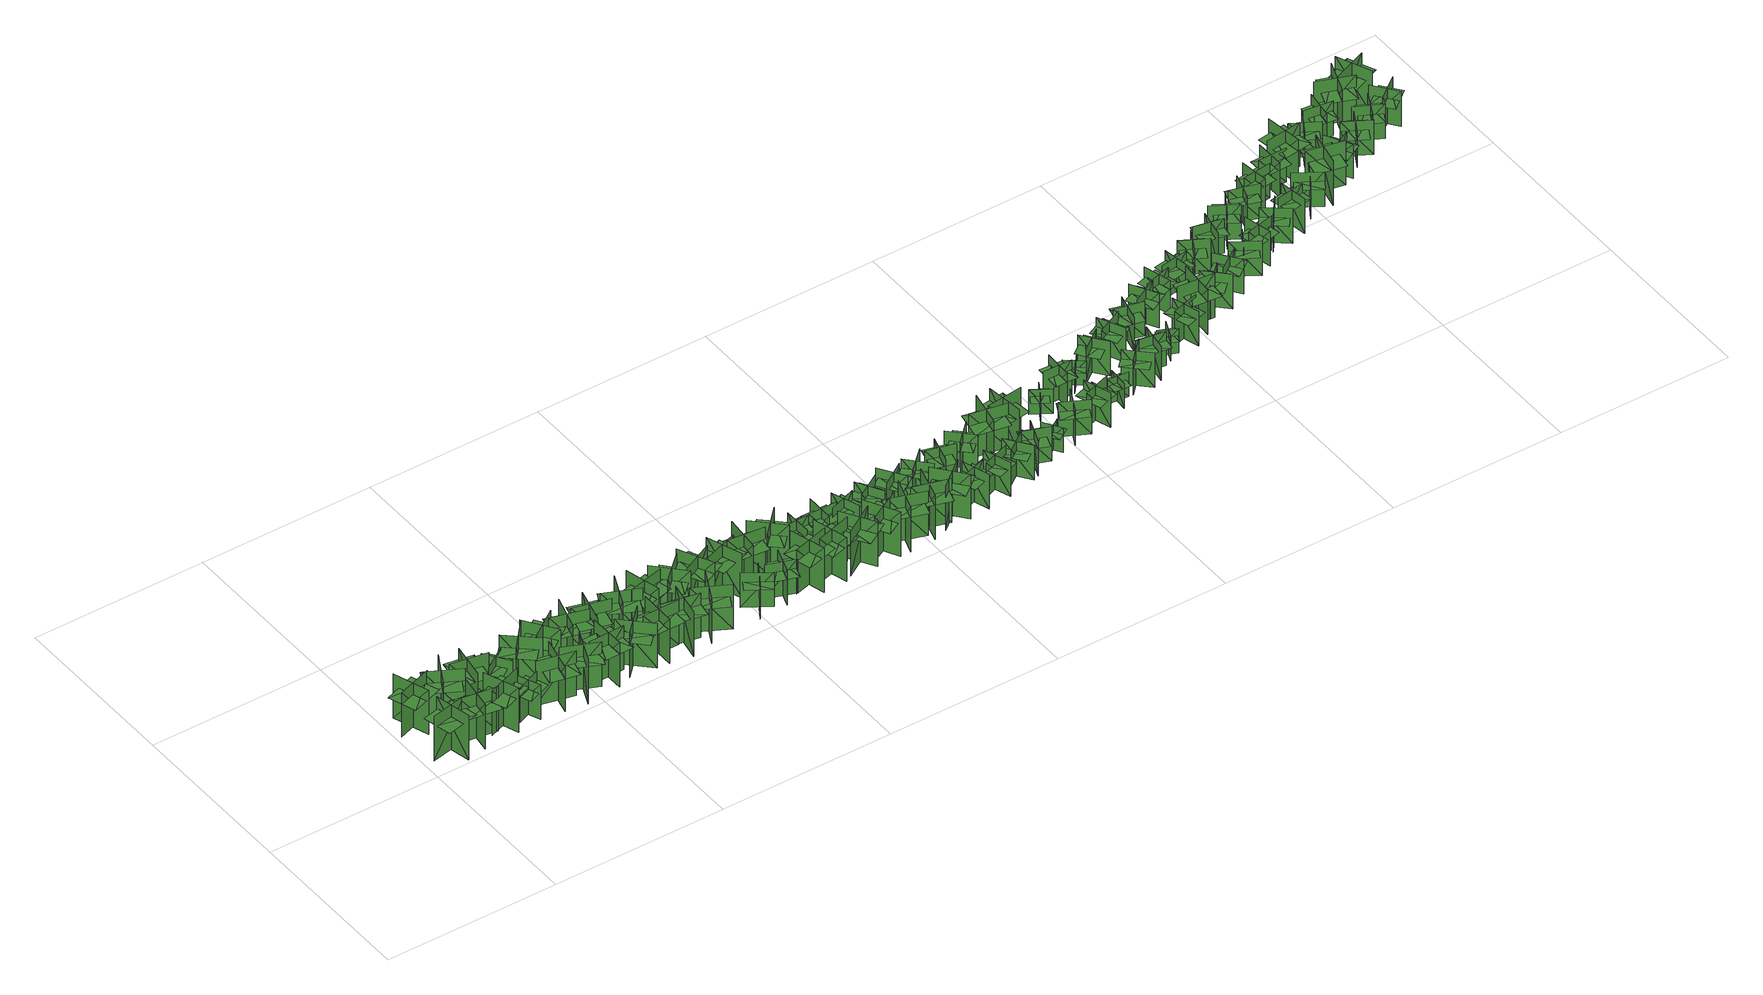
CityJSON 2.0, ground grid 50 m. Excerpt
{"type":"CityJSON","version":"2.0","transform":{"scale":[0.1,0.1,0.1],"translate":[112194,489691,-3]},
"CityObjects":{
"tree1":{"type":"SolitaryVegetationObject","geometry":[{"type":"MultiSurface","lod":"1","boundaries":[[[0,1,2]],[[0,2,3]],[[4,5,6]],[[4,6,7]],[[8,9,10]],[[8,10,11]],[[8,12,13]],[[8,13,9]]]}]},
"tree2":{"type":"SolitaryVegetationObject","geometry":[{"type":"MultiSurface","lod":"1","boundaries":[[[14,15,16]],[[14,16,17]],[[18,19,20]],[[18,20,21]],[[22,23,24]],[[22,24,25]],[[22,26,27]],[[22,27,23]]]}]},
"tree3":{"type":"SolitaryVegetationObject","geometry":[{"type":"MultiSurface","lod":"1","boundaries":[[[28,29,30]],[[28,30,31]],[[32,33,34]],[[32,34,35]],[[36,37,38]],[[36,38,39]],[[36,40,41]],[[36,41,37]]]}]},
"tree4":{"type":"SolitaryVegetationObject","geometry":[{"type":"MultiSurface","lod":"1","boundaries":[[[42,43,44]],[[42,44,45]],[[46,47,48]],[[46,48,49]],[[50,51,52]],[[50,52,53]],[[50,54,55]],[[50,55,51]]]}]},
"tree5":{"type":"SolitaryVegetationObject","geometry":[{"type":"MultiSurface","lod":"1","boundaries":[[[56,57,58]],[[56,58,59]],[[60,61,62]],[[60,62,63]],[[64,65,66]],[[64,66,67]],[[64,68,69]],[[64,69,65]]]}]},
"tree6":{"type":"SolitaryVegetationObject","geometry":[{"type":"MultiSurface","lod":"1","boundaries":[[[70,71,72]],[[70,72,73]],[[74,75,76]],[[74,76,77]],[[78,79,80]],[[78,80,81]],[[78,82,83]],[[78,83,79]]]}]},
"tree7":{"type":"SolitaryVegetationObject","geometry":[{"type":"MultiSurface","lod":"1","boundaries":[[[84,85,86]],[[84,86,87]],[[88,89,90]],[[88,90,91]],[[92,93,94]],[[92,94,95]],[[92,96,97]],[[92,97,93]]]}]},
"tree8":{"type":"SolitaryVegetationObject","geometry":[{"type":"MultiSurface","lod":"1","boundaries":[[[98,99,100]],[[98,100,101]],[[102,103,104]],[[102,104,105]],[[106,107,108]],[[106,108,109]],[[106,110,111]],[[106,111,107]]]}]},
"tree9":{"type":"SolitaryVegetationObject","geometry":[{"type":"MultiSurface","lod":"1","boundaries":[[[112,113,114]],[[112,114,115]],[[116,117,118]],[[116,118,119]],[[120,121,122]],[[120,122,123]],[[120,124,125]],[[120,125,121]]]}]},
"tree10":{"type":"SolitaryVegetationObject","geometry":[{"type":"MultiSurface","lod":"1","boundaries":[[[126,127,128]],[[126,128,129]],[[130,131,132]],[[130,132,133]],[[134,135,136]],[[134,136,137]],[[134,138,139]],[[134,139,135]]]}]},
"tree11":{"type":"SolitaryVegetationObject","geometry":[{"type":"MultiSurface","lod":"1","boundaries":[[[140,141,142]],[[140,142,143]],[[144,145,146]],[[144,146,147]],[[148,149,150]],[[148,150,151]],[[148,152,153]],[[148,153,149]]]}]},
"tree12":{"type":"SolitaryVegetationObject","geometry":[{"type":"MultiSurface","lod":"1","boundaries":[[[154,155,156]],[[154,156,157]],[[158,159,160]],[[158,160,161]],[[162,163,164]],[[162,164,165]],[[162,166,167]],[[162,167,163]]]}]},
"tree13":{"type":"SolitaryVegetationObject","geometry":[{"type":"MultiSurface","lod":"1","boundaries":[[[168,169,170]],[[168,170,171]],[[172,173,174]],[[172,174,175]],[[176,177,178]],[[176,178,179]],[[176,180,181]],[[176,181,177]]]}]},
"tree14":{"type":"SolitaryVegetationObject","geometry":[{"type":"MultiSurface","lod":"1","boundaries":[[[182,183,184]],[[182,184,185]],[[186,187,188]],[[186,188,189]],[[190,191,192]],[[190,192,193]],[[190,194,195]],[[190,195,191]]]}]},
"tree15":{"type":"SolitaryVegetationObject","geometry":[{"type":"MultiSurface","lod":"1","boundaries":[[[196,197,198]],[[196,198,199]],[[200,201,202]],[[200,202,203]],[[204,205,206]],[[204,206,207]],[[204,208,209]],[[204,209,205]]]}]},
"tree16":{"type":"SolitaryVegetationObject","geometry":[{"type":"MultiSurface","lod":"1","boundaries":[[[210,211,212]],[[210,212,213]],[[214,215,216]],[[214,216,217]],[[218,219,220]],[[218,220,221]],[[218,222,223]],[[218,223,219]]]}]},
"tree17":{"type":"SolitaryVegetationObject","geometry":[{"type":"MultiSurface","lod":"1","boundaries":[[[224,225,226]],[[224,226,227]],[[228,229,230]],[[228,230,231]],[[232,233,234]],[[232,234,235]],[[232,236,237]],[[232,237,233]]]}]},
"tree18":{"type":"SolitaryVegetationObject","geometry":[{"type":"MultiSurface","lod":"1","boundaries":[[[238,239,240]],[[238,240,241]],[[242,243,244]],[[242,244,245]],[[246,247,248]],[[246,248,249]],[[246,250,251]],[[246,251,247]]]}]},
"tree19":{"type":"SolitaryVegetationObject","geometry":[{"type":"MultiSurface","lod":"1","boundaries":[[[252,253,254]],[[252,254,255]],[[256,257,258]],[[256,258,259]],[[260,261,262]],[[260,262,263]],[[260,264,265]],[[260,265,261]]]}]},
"tree20":{"type":"SolitaryVegetationObject","geometry":[{"type":"MultiSurface","lod":"1","boundaries":[[[266,267,268]],[[266,268,269]],[[270,271,272]],[[270,272,273]],[[274,275,276]],[[274,276,277]],[[274,278,279]],[[274,279,275]]]}]},
"tree21":{"type":"SolitaryVegetationObject","geometry":[{"type":"MultiSurface","lod":"1","boundaries":[[[280,281,282]],[[280,282,283]],[[284,285,286]],[[284,286,287]],[[288,289,290]],[[288,290,291]],[[288,292,293]],[[288,293,289]]]}]},
"tree22":{"type":"SolitaryVegetationObject","geometry":[{"type":"MultiSurface","lod":"1","boundaries":[[[294,295,296]],[[294,296,297]],[[298,299,300]],[[298,300,301]],[[302,303,304]],[[302,304,305]],[[302,306,307]],[[302,307,303]]]}]},
"tree23":{"type":"SolitaryVegetationObject","geometry":[{"type":"MultiSurface","lod":"1","boundaries":[[[308,309,310]],[[308,310,311]],[[312,313,314]],[[312,314,315]],[[316,317,318]],[[316,318,319]],[[316,320,321]],[[316,321,317]]]}]},
"tree24":{"type":"SolitaryVegetationObject","geometry":[{"type":"MultiSurface","lod":"1","boundaries":[[[322,323,324]],[[322,324,325]],[[326,327,328]],[[326,328,329]],[[330,331,332]],[[330,332,333]],[[330,334,335]],[[330,335,331]]]}]},
"tree25":{"type":"SolitaryVegetationObject","geometry":[{"type":"MultiSurface","lod":"1","boundaries":[[[336,337,338]],[[336,338,339]],[[340,341,342]],[[340,342,343]],[[344,345,346]],[[344,346,347]],[[344,348,349]],[[344,349,345]]]}]},
"tree26":{"type":"SolitaryVegetationObject","geometry":[{"type":"MultiSurface","lod":"1","boundaries":[[[350,351,352]],[[350,352,353]],[[354,355,356]],[[354,356,357]],[[358,359,360]],[[358,360,361]],[[358,362,363]],[[358,363,359]]]}]},
"tree27":{"type":"SolitaryVegetationObject","geometry":[{"type":"MultiSurface","lod":"1","boundaries":[[[364,365,366]],[[364,366,367]],[[368,369,370]],[[368,370,371]],[[372,373,374]],[[372,374,375]],[[372,376,377]],[[372,377,373]]]}]},
"tree28":{"type":"SolitaryVegetationObject","geometry":[{"type":"MultiSurface","lod":"1","boundaries":[[[378,379,380]],[[378,380,381]],[[382,383,384]],[[382,384,385]],[[386,387,388]],[[386,388,389]],[[386,390,391]],[[386,391,387]]]}]},
"tree29":{"type":"SolitaryVegetationObject","geometry":[{"type":"MultiSurface","lod":"1","boundaries":[[[392,393,394]],[[392,394,395]],[[396,397,398]],[[396,398,399]],[[400,401,402]],[[400,402,403]],[[400,404,405]],[[400,405,401]]]}]},
"tree30":{"type":"SolitaryVegetationObject","geometry":[{"type":"MultiSurface","lod":"1","boundaries":[[[406,407,408]],[[406,408,409]],[[410,411,412]],[[410,412,413]],[[414,415,416]],[[414,416,417]],[[414,418,419]],[[414,419,415]]]}]},
"tree31":{"type":"SolitaryVegetationObject","geometry":[{"type":"MultiSurface","lod":"1","boundaries":[[[420,421,422]],[[420,422,423]],[[424,425,426]],[[424,426,427]],[[428,429,430]],[[428,430,431]],[[428,432,433]],[[428,433,429]]]}]},
"tree32":{"type":"SolitaryVegetationObject","geometry":[{"type":"MultiSurface","lod":"1","boundaries":[[[434,435,436]],[[434,436,437]],[[438,439,440]],[[438,440,441]],[[442,443,444]],[[442,444,445]],[[442,446,447]],[[442,447,443]]]}]},
"tree33":{"type":"SolitaryVegetationObject","geometry":[{"type":"MultiSurface","lod":"1","boundaries":[[[448,449,450]],[[448,450,451]],[[452,453,454]],[[452,454,455]],[[456,457,458]],[[456,458,459]],[[456,460,461]],[[456,461,457]]]}]},
"tree34":{"type":"SolitaryVegetationObject","geometry":[{"type":"MultiSurface","lod":"1","boundaries":[[[462,463,464]],[[462,464,465]],[[466,467,468]],[[466,468,469]],[[470,471,472]],[[470,472,473]],[[470,474,475]],[[470,475,471]]]}]},
"tree35":{"type":"SolitaryVegetationObject","geometry":[{"type":"MultiSurface","lod":"1","boundaries":[[[476,477,478]],[[476,478,479]],[[480,481,482]],[[480,482,483]],[[484,485,486]],[[484,486,487]],[[484,488,489]],[[484,489,485]]]}]},
"tree36":{"type":"SolitaryVegetationObject","geometry":[{"type":"MultiSurface","lod":"1","boundaries":[[[490,491,492]],[[490,492,493]],[[494,495,496]],[[494,496,497]],[[498,499,500]],[[498,500,501]],[[498,502,503]],[[498,503,499]]]}]},
"tree37":{"type":"SolitaryVegetationObject","geometry":[{"type":"MultiSurface","lod":"1","boundaries":[[[504,505,506]],[[504,506,507]],[[508,509,510]],[[508,510,511]],[[512,513,514]],[[512,514,515]],[[512,516,517]],[[512,517,513]]]}]},
"tree38":{"type":"SolitaryVegetationObject","geometry":[{"type":"MultiSurface","lod":"1","boundaries":[[[518,519,520]],[[518,520,521]],[[522,523,524]],[[522,524,525]],[[526,527,528]],[[526,528,529]],[[526,530,531]],[[526,531,527]]]}]},
"tree39":{"type":"SolitaryVegetationObject","geometry":[{"type":"MultiSurface","lod":"1","boundaries":[[[532,533,534]],[[532,534,535]],[[536,537,538]],[[536,538,539]],[[540,541,542]],[[540,542,543]],[[540,544,545]],[[540,545,541]]]}]},
"tree40":{"type":"SolitaryVegetationObject","geometry":[{"type":"MultiSurface","lod":"1","boundaries":[[[546,547,548]],[[546,548,549]],[[550,551,552]],[[550,552,553]],[[554,555,556]],[[554,556,557]],[[554,558,559]],[[554,559,555]]]}]},
"tree41":{"type":"SolitaryVegetationObject","geometry":[{"type":"MultiSurface","lod":"1","boundaries":[[[560,561,562]],[[560,562,563]],[[564,565,566]],[[564,566,567]],[[568,569,570]],[[568,570,571]],[[568,572,573]],[[568,573,569]]]}]},
"tree42":{"type":"SolitaryVegetationObject","geometry":[{"type":"MultiSurface","lod":"1","boundaries":[[[574,575,576]],[[574,576,577]],[[578,579,580]],[[578,580,581]],[[582,583,584]],[[582,584,585]],[[582,586,587]],[[582,587,583]]]}]},
"tree43":{"type":"SolitaryVegetationObject","geometry":[{"type":"MultiSurface","lod":"1","boundaries":[[[588,589,590]],[[588,590,591]],[[592,593,594]],[[592,594,595]],[[596,597,598]],[[596,598,599]],[[596,600,601]],[[596,601,597]]]}]},
"tree44":{"type":"SolitaryVegetationObject","geometry":[{"type":"MultiSurface","lod":"1","boundaries":[[[602,603,604]],[[602,604,605]],[[606,607,608]],[[606,608,609]],[[610,611,612]],[[610,612,613]],[[610,614,615]],[[610,615,611]]]}]},
"tree45":{"type":"SolitaryVegetationObject","geometry":[{"type":"MultiSurface","lod":"1","boundaries":[[[616,617,618]],[[616,618,619]],[[620,621,622]],[[620,622,623]],[[624,625,626]],[[624,626,627]],[[624,628,629]],[[624,629,625]]]}]},
"tree46":{"type":"SolitaryVegetationObject","geometry":[{"type":"MultiSurface","lod":"1","boundaries":[[[630,631,632]],[[630,632,633]],[[634,635,636]],[[634,636,637]],[[638,639,640]],[[638,640,641]],[[638,642,643]],[[638,643,639]]]}]},
"tree47":{"type":"SolitaryVegetationObject","geometry":[{"type":"MultiSurface","lod":"1","boundaries":[[[644,645,646]],[[644,646,647]],[[648,649,650]],[[648,650,651]],[[652,653,654]],[[652,654,655]],[[652,656,657]],[[652,657,653]]]}]},
"tree48":{"type":"SolitaryVegetationObject","geometry":[{"type":"MultiSurface","lod":"1","boundaries":[[[658,659,660]],[[658,660,661]],[[662,663,664]],[[662,664,665]],[[666,667,668]],[[666,668,669]],[[666,670,671]],[[666,671,667]]]}]},
"tree49":{"type":"SolitaryVegetationObject","geometry":[{"type":"MultiSurface","lod":"1","boundaries":[[[672,673,674]],[[672,674,675]],[[676,677,678]],[[676,678,679]],[[680,681,682]],[[680,682,683]],[[680,684,685]],[[680,685,681]]]}]},
"tree50":{"type":"SolitaryVegetationObject","geometry":[{"type":"MultiSurface","lod":"1","boundaries":[[[686,687,688]],[[686,688,689]],[[690,691,692]],[[690,692,693]],[[694,695,696]],[[694,696,697]],[[694,698,699]],[[694,699,695]]]}]},
"tree51":{"type":"SolitaryVegetationObject","geometry":[{"type":"MultiSurface","lod":"1","boundaries":[[[700,701,702]],[[700,702,703]],[[704,705,706]],[[704,706,707]],[[708,709,710]],[[708,710,711]],[[708,712,713]],[[708,713,709]]]}]},
"tree52":{"type":"SolitaryVegetationObject","geometry":[{"type":"MultiSurface","lod":"1","boundaries":[[[714,715,716]],[[714,716,717]],[[718,719,720]],[[718,720,721]],[[722,723,724]],[[722,724,725]],[[722,726,727]],[[722,727,723]]]}]},
"tree53":{"type":"SolitaryVegetationObject","geometry":[{"type":"MultiSurface","lod":"1","boundaries":[[[728,729,730]],[[728,730,731]],[[732,733,734]],[[732,734,735]],[[736,737,738]],[[736,738,739]],[[736,740,741]],[[736,741,737]]]}]},
"tree54":{"type":"SolitaryVegetationObject","geometry":[{"type":"MultiSurface","lod":"1","boundaries":[[[742,743,744]],[[742,744,745]],[[746,747,748]],[[746,748,749]],[[750,751,752]],[[750,752,753]],[[750,754,755]],[[750,755,751]]]}]},
"tree55":{"type":"SolitaryVegetationObject","geometry":[{"type":"MultiSurface","lod":"1","boundaries":[[[756,757,758]],[[756,758,759]],[[760,761,762]],[[760,762,763]],[[764,765,766]],[[764,766,767]],[[764,768,769]],[[764,769,765]]]}]},
"tree56":{"type":"SolitaryVegetationObject","geometry":[{"type":"MultiSurface","lod":"1","boundaries":[[[770,771,772]],[[770,772,773]],[[774,775,776]],[[774,776,777]],[[778,779,780]],[[778,780,781]],[[778,782,783]],[[778,783,779]]]}]},
"tree57":{"type":"SolitaryVegetationObject","geometry":[{"type":"MultiSurface","lod":"1","boundaries":[[[784,785,786]],[[784,786,787]],[[788,789,790]],[[788,790,791]],[[792,793,794]],[[792,794,795]],[[792,796,797]],[[792,797,793]]]}]},
"tree58":{"type":"SolitaryVegetationObject","geometry":[{"type":"MultiSurface","lod":"1","boundaries":[[[798,799,800]],[[798,800,801]],[[802,803,804]],[[802,804,805]],[[806,807,808]],[[806,808,809]],[[806,810,811]],[[806,811,807]]]}]},
"tree59":{"type":"SolitaryVegetationObject","geometry":[{"type":"MultiSurface","lod":"1","boundaries":[[[812,813,814]],[[812,814,815]],[[816,817,818]],[[816,818,819]],[[820,821,822]],[[820,822,823]],[[820,824,825]],[[820,825,821]]]}]},
"tree60":{"type":"SolitaryVegetationObject","geometry":[{"type":"MultiSurface","lod":"1","boundaries":[[[826,827,828]],[[826,828,829]],[[830,831,832]],[[830,832,833]],[[834,835,836]],[[834,836,837]],[[834,838,839]],[[834,839,835]]]}]},
"tree61":{"type":"SolitaryVegetationObject","geometry":[{"type":"MultiSurface","lod":"1","boundaries":[[[840,841,842]],[[840,842,843]],[[844,845,846]],[[844,846,847]],[[848,849,850]],[[848,850,851]],[[848,852,853]],[[848,853,849]]]}]},
"tree62":{"type":"SolitaryVegetationObject","geometry":[{"type":"MultiSurface","lod":"1","boundaries":[[[854,855,856]],[[854,856,857]],[[858,859,860]],[[858,860,861]],[[862,863,864]],[[862,864,865]],[[862,866,867]],[[862,867,863]]]}]},
"tree63":{"type":"SolitaryVegetationObject","geometry":[{"type":"MultiSurface","lod":"1","boundaries":[[[868,869,870]],[[868,870,871]],[[872,873,874]],[[872,874,875]],[[876,877,878]],[[876,878,879]],[[876,880,881]],[[876,881,877]]]}]},
"tree64":{"type":"SolitaryVegetationObject","geometry":[{"type":"MultiSurface","lod":"1","boundaries":[[[882,883,884]],[[882,884,885]],[[886,887,888]],[[886,888,889]],[[890,891,892]],[[890,892,893]],[[890,894,895]],[[890,895,891]]]}]},
"tree65":{"type":"SolitaryVegetationObject","geometry":[{"type":"MultiSurface","lod":"1","boundaries":[[[896,897,898]],[[896,898,899]],[[900,901,902]],[[900,902,903]],[[904,905,906]],[[904,906,907]],[[904,908,909]],[[904,909,905]]]}]},
"tree66":{"type":"SolitaryVegetationObject","geometry":[{"type":"MultiSurface","lod":"1","boundaries":[[[910,911,912]],[[910,912,913]],[[914,915,916]],[[914,916,917]],[[918,919,920]],[[918,920,921]],[[918,922,923]],[[918,923,919]]]}]},
"tree67":{"type":"SolitaryVegetationObject","geometry":[{"type":"MultiSurface","lod":"1","boundaries":[[[924,925,926]],[[924,926,927]],[[928,929,930]],[[928,930,931]],[[932,933,934]],[[932,934,935]],[[932,936,937]],[[932,937,933]]]}]},
"tree68":{"type":"SolitaryVegetationObject","geometry":[{"type":"MultiSurface","lod":"1","boundaries":[[[938,939,940]],[[938,940,941]],[[942,943,944]],[[942,944,945]],[[946,947,948]],[[946,948,949]],[[946,950,951]],[[946,951,947]]]}]},
"tree69":{"type":"SolitaryVegetationObject","geometry":[{"type":"MultiSurface","lod":"1","boundaries":[[[952,953,954]],[[952,954,955]],[[956,957,958]],[[956,958,959]],[[960,961,962]],[[960,962,963]],[[960,964,965]],[[960,965,961]]]}]},
"tree70":{"type":"SolitaryVegetationObject","geometry":[{"type":"MultiSurface","lod":"1","boundaries":[[[966,967,968]],[[966,968,969]],[[970,971,972]],[[970,972,973]],[[974,975,976]],[[974,976,977]],[[974,978,979]],[[974,979,975]]]}]},
"tree71":{"type":"SolitaryVegetationObject","geometry":[{"type":"MultiSurface","lod":"1","boundaries":[[[980,981,982]],[[980,982,983]],[[984,985,986]],[[984,986,987]],[[988,989,990]],[[988,990,991]],[[988,992,993]],[[988,993,989]]]}]},
"tree72":{"type":"SolitaryVegetationObject","geometry":[{"type":"MultiSurface","lod":"1","boundaries":[[[994,995,996]],[[994,996,997]],[[998,999,1000]],[[998,1000,1001]],[[1002,1003,1004]],[[1002,1004,1005]],[[1002,1006,1007]],[[1002,1007,1003]]]}]},
"tree73":{"type":"SolitaryVegetationObject","geometry":[{"type":"MultiSurface","lod":"1","boundaries":[[[1008,1009,1010]],[[1008,1010,1011]],[[1012,1013,1014]],[[1012,1014,1015]],[[1016,1017,1018]],[[1016,1018,1019]],[[1016,1020,1021]],[[1016,1021,1017]]]}]},
"tree74":{"type":"SolitaryVegetationObject","geometry":[{"type":"MultiSurface","lod":"1","boundaries":[[[1022,1023,1024]],[[1022,1024,1025]],[[1026,1027,1028]],[[1026,1028,1029]],[[1030,1031,1032]],[[1030,1032,1033]],[[1030,1034,1035]],[[1030,1035,1031]]]}]},
"tree75":{"type":"SolitaryVegetationObject","geometry":[{"type":"MultiSurface","lod":"1","boundaries":[[[1036,1037,1038]],[[1036,1038,1039]],[[1040,1041,1042]],[[1040,1042,1043]],[[1044,1045,1046]],[[1044,1046,1047]],[[1044,1048,1049]],[[1044,1049,1045]]]}]},
"tree76":{"type":"SolitaryVegetationObject","geometry":[{"type":"MultiSurface","lod":"1","boundaries":[[[1050,1051,1052]],[[1050,1052,1053]],[[1054,1055,1056]],[[1054,1056,1057]],[[1058,1059,1060]],[[1058,1060,1061]],[[1058,1062,1063]],[[1058,1063,1059]]]}]},
"tree77":{"type":"SolitaryVegetationObject","geometry":[{"type":"MultiSurface","lod":"1","boundaries":[[[1064,1065,1066]],[[1064,1066,1067]],[[1068,1069,1070]],[[1068,1070,1071]],[[1072,1073,1074]],[[1072,1074,1075]],[[1072,1076,1077]],[[1072,1077,1073]]]}]},
"tree78":{"type":"SolitaryVegetationObject","geometry":[{"type":"MultiSurface","lod":"1","boundaries":[[[1078,1079,1080]],[[1078,1080,1081]],[[1082,1083,1084]],[[1082,1084,1085]],[[1086,1087,1088]],[[1086,1088,1089]],[[1086,1090,1091]],[[1086,1091,1087]]]}]},
"tree79":{"type":"SolitaryVegetationObject","geometry":[{"type":"MultiSurface","lod":"1","boundaries":[[[1092,1093,1094]],[[1092,1094,1095]],[[1096,1097,1098]],[[1096,1098,1099]],[[1100,1101,1102]],[[1100,1102,1103]],[[1100,1104,1105]],[[1100,1105,1101]]]}]},
"tree80":{"type":"SolitaryVegetationObject","geometry":[{"type":"MultiSurface","lod":"1","boundaries":[[[1106,1107,1108]],[[1106,1108,1109]],[[1110,1111,1112]],[[1110,1112,1113]],[[1114,1115,1116]],[[1114,1116,1117]],[[1114,1118,1119]],[[1114,1119,1115]]]}]},
"tree81":{"type":"SolitaryVegetationObject","geometry":[{"type":"MultiSurface","lod":"1","boundaries":[[[1120,1121,1122]],[[1120,1122,1123]],[[1124,1125,1126]],[[1124,1126,1127]],[[1128,1129,1130]],[[1128,1130,1131]],[[1128,1132,1133]],[[1128,1133,1129]]]}]},
"tree82":{"type":"SolitaryVegetationObject","geometry":[{"type":"MultiSurface","lod":"1","boundaries":[[[1134,1135,1136]],[[1134,1136,1137]],[[1138,1139,1140]],[[1138,1140,1141]],[[1142,1143,1144]],[[1142,1144,1145]],[[1142,1146,1147]],[[1142,1147,1143]]]}]},
"tree83":{"type":"SolitaryVegetationObject","geometry":[{"type":"MultiSurface","lod":"1","boundaries":[[[1148,1149,1150]],[[1148,1150,1151]],[[1152,1153,1154]],[[1152,1154,1155]],[[1156,1157,1158]],[[1156,1158,1159]],[[1156,1160,1161]],[[1156,1161,1157]]]}]},
"tree84":{"type":"SolitaryVegetationObject","geometry":[{"type":"MultiSurface","lod":"1","boundaries":[[[1162,1163,1164]],[[1162,1164,1165]],[[1166,1167,1168]],[[1166,1168,1169]],[[1170,1171,1172]],[[1170,1172,1173]],[[1170,1174,1175]],[[1170,1175,1171]]]}]},
"tree85":{"type":"SolitaryVegetationObject","geometry":[{"type":"MultiSurface","lod":"1","boundaries":[[[1176,1177,1178]],[[1176,1178,1179]],[[1180,1181,1182]],[[1180,1182,1183]],[[1184,1185,1186]],[[1184,1186,1187]],[[1184,1188,1189]],[[1184,1189,1185]]]}]},
"tree86":{"type":"SolitaryVegetationObject","geometry":[{"type":"MultiSurface","lod":"1","boundaries":[[[1190,1191,1192]],[[1190,1192,1193]],[[1194,1195,1196]],[[1194,1196,1197]],[[1198,1199,1200]],[[1198,1200,1201]],[[1198,1202,1203]],[[1198,1203,1199]]]}]},
"tree87":{"type":"SolitaryVegetationObject","geometry":[{"type":"MultiSurface","lod":"1","boundaries":[[[1204,1205,1206]],[[1204,1206,1207]],[[1208,1209,1210]],[[1208,1210,1211]],[[1212,1213,1214]],[[1212,1214,1215]],[[1212,1216,1217]],[[1212,1217,1213]]]}]},
"tree88":{"type":"SolitaryVegetationObject","geometry":[{"type":"MultiSurface","lod":"1","boundaries":[[[1218,1219,1220]],[[1218,1220,1221]],[[1222,1223,1224]],[[1222,1224,1225]],[[1226,1227,1228]],[[1226,1228,1229]],[[1226,1230,1231]],[[1226,1231,1227]]]}]},
"tree89":{"type":"SolitaryVegetationObject","geometry":[{"type":"MultiSurface","lod":"1","boundaries":[[[1232,1233,1234]],[[1232,1234,1235]],[[1236,1237,1238]],[[1236,1238,1239]],[[1240,1241,1242]],[[1240,1242,1243]],[[1240,1244,1245]],[[1240,1245,1241]]]}]},
"tree90":{"type":"SolitaryVegetationObject","geometry":[{"type":"MultiSurface","lod":"1","boundaries":[[[1246,1247,1248]],[[1246,1248,1249]],[[1250,1251,1252]],[[1250,1252,1253]],[[1254,1255,1256]],[[1254,1256,1257]],[[1254,1258,1259]],[[1254,1259,1255]]]}]}
},
"vertices":[
[30,56,9],[134,78,9],[134,78,150],[30,56,150],[101,11,9],[78,115,9],[78,115,150],[101,11,150],[39,58,114],[134,78,114],[125,119,114],[30,99,114],[48,17,114],[143,37,114],
[115,207,13],[14,173,13],[14,173,153],[115,207,153],[39,243,13],[74,143,13],[74,143,153],[39,243,153],[106,204,117],[14,173,117],[28,133,117],[120,164,117],[93,244,117],[1,212,117],
[223,60,9],[118,76,9],[118,76,150],[223,60,150],[173,127,9],[157,22,9],[157,22,150],[173,127,150],[214,61,113],[118,76,113],[112,35,113],[208,20,113],[221,103,113],[125,118,113],
[194,159,12],[101,210,12],[101,210,153],[194,159,153],[170,239,12],[119,146,12],[119,146,153],[170,239,153],[186,163,116],[101,210,116],[81,173,116],[166,126,116],[206,200,116],[121,247,116],
[301,91,9],[201,54,9],[201,54,150],[301,91,150],[224,126,9],[261,26,9],[261,26,150],[224,126,150],[292,88,114],[201,54,114],[216,15,114],[307,49,114],[277,127,114],[186,93,114],
[209,128,11],[226,233,11],[226,233,152],[209,128,152],[277,177,11],[172,195,11],[172,195,152],[277,177,152],[210,137,116],[226,233,116],[185,240,116],[169,144,116],[252,130,116],[268,226,116],
[363,87,9],[286,56,9],[286,56,118],[363,87,118],[302,112,9],[333,36,9],[333,36,118],[302,112,118],[356,85,90],[286,56,90],[298,26,90],[368,54,90],[344,115,90],[274,86,90],
[264,158,12],[332,205,12],[332,205,122],[264,158,122],[328,147,12],[281,215,12],[281,215,122],[328,147,122],[269,162,94],[332,205,94],[313,232,94],[251,189,94],[288,135,94],[350,179,94],
[416,146,12],[336,216,12],[336,216,153],[416,146,153],[410,230,12],[340,150,12],[340,150,153],[410,230,153],[409,152,116],[336,216,116],[308,185,116],[381,121,116],[437,184,116],[364,248,116],
[423,129,10],[399,25,10],[399,25,151],[423,129,151],[352,84,10],[456,60,10],[456,60,151],[352,84,151],[421,120,114],[399,25,114],[440,16,114],[462,111,114],[380,129,114],[358,34,114],
[493,221,12],[406,160,12],[406,160,153],[493,221,153],[410,235,12],[471,148,12],[471,148,153],[410,235,153],[486,215,117],[406,160,117],[430,125,117],[510,181,117],[462,250,117],[382,194,117],
[429,95,10],[527,53,10],[527,53,151],[429,95,151],[461,17,10],[503,115,10],[503,115,151],[461,17,151],[437,91,114],[527,53,114],[543,91,114],[454,130,114],[421,53,114],[510,14,114],
[573,170,13],[471,199,13],[471,199,154],[573,170,154],[532,243,13],[503,141,13],[503,141,154],[532,243,154],[564,172,117],[471,199,117],[459,159,117],[553,132,117],[576,212,117],[483,240,117],
[560,132,10],[562,26,10],[562,26,151],[560,132,151],[502,71,10],[608,74,10],[608,74,151],[502,71,151],[560,123,115],[562,26,115],[604,27,115],[602,124,115],[518,122,115],[520,25,115],
[568,128,13],[594,231,13],[594,231,154],[568,128,154],[640,171,13],[537,198,13],[537,198,154],[640,171,154],[570,137,118],[594,231,118],[554,242,118],[529,147,118],[611,126,118],[635,221,118],
[678,32,10],[603,107,10],[603,107,151],[678,32,151],[677,116,10],[602,41,10],[602,41,151],[677,116,151],[671,38,115],[603,107,115],[573,78,115],[642,9,115],[701,68,115],[632,137,115],
[725,160,14],[628,203,14],[628,203,155],[725,160,155],[694,238,14],[651,141,14],[651,141,155],[694,238,155],[717,163,118],[628,203,118],[611,165,118],[700,125,118],[734,202,118],[645,241,118],
[772,74,11],[666,75,11],[666,75,152],[772,74,152],[713,133,11],[712,27,11],[712,27,152],[713,133,152],[763,74,116],[666,75,116],[665,33,116],[762,32,116],[763,116,116],[666,117,116],
[802,196,14],[699,171,14],[699,171,154],[802,196,154],[730,239,14],[756,136,14],[756,136,154],[730,239,154],[794,194,118],[699,171,118],[709,130,118],[804,153,118],[784,235,118],[689,211,118],
[727,86,11],[831,66,11],[831,66,152],[727,86,152],[775,16,11],[795,121,11],[795,121,152],[775,16,152],[736,84,116],[831,66,116],[839,107,116],[744,125,116],[728,43,116],[824,24,116],
[869,221,13],[791,149,13],[791,149,154],[869,221,154],[785,224,13],[858,146,13],[858,146,154],[785,224,154],[863,215,117],[791,149,117],[820,118,117],[891,184,117],[834,246,117],[763,180,117],
[916,48,10],[821,97,10],[821,97,151],[916,48,151],[889,128,10],[841,33,10],[841,33,151],[889,128,151],[908,52,115],[821,97,115],[802,59,115],[889,15,115],[927,90,115],[840,134,115],
[878,236,14],[925,140,14],[925,140,154],[878,236,154],[852,156,14],[947,203,14],[947,203,154],[852,156,154],[882,227,118],[925,140,118],[963,159,118],[920,246,118],[844,209,118],[888,122,118],
[922,163,14],[1022,199,14],[1022,199,155],[922,163,155],[998,128,14],[962,228,14],[962,228,155],[998,128,155],[930,166,118],[1022,199,118],[1008,238,118],[916,206,118],[944,127,118],[1036,159,118],
[974,102,13],[1044,57,13],[1044,57,122],[974,102,122],[989,38,13],[1033,108,13],[1033,108,122],[989,38,122],[980,98,94],[1044,57,94],[1062,85,94],[998,126,94],[963,71,94],[1026,30,94],
[1103,178,14],[997,189,14],[997,189,155],[1103,178,155],[1049,243,14],[1038,137,14],[1038,137,155],[1049,243,155],[1094,178,118],[997,189,118],[993,147,118],[1089,137,118],[1098,220,118],[1001,231,118],
[1100,121,14],[1073,43,14],[1073,43,123],[1100,121,123],[1041,92,14],[1120,65,14],[1120,65,123],[1041,92,123],[1098,114,95],[1073,43,95],[1104,32,95],[1129,104,95],[1067,125,95],[1042,53,95],
[1164,227,14],[1090,152,14],[1090,152,154],[1164,227,154],[1080,226,14],[1156,152,14],[1156,152,154],[1080,226,154],[1158,221,118],[1090,152,118],[1120,122,118],[1188,192,118],[1128,250,118],[1060,181,118],
[1220,93,13],[1117,64,13],[1117,64,154],[1220,93,154],[1146,134,13],[1175,31,13],[1175,31,154],[1146,134,154],[1211,91,118],[1117,64,118],[1129,24,118],[1222,50,118],[1200,131,118],[1106,105,118],
[1154,184,14],[1237,186,14],[1237,186,124],[1154,184,124],[1201,140,14],[1200,222,14],[1200,222,124],[1201,140,124],[1161,185,95],[1237,186,95],[1236,219,95],[1160,217,95],[1162,152,95],[1237,154,95],
[1289,95,13],[1187,66,13],[1187,66,154],[1289,95,154],[1216,135,13],[1244,33,13],[1244,33,154],[1216,135,154],[1280,92,118],[1187,66,118],[1198,25,118],[1292,52,118],[1269,133,118],[1175,106,118],
[1283,127,13],[1339,37,13],[1339,37,154],[1283,127,154],[1264,45,13],[1354,101,13],[1354,101,154],[1264,45,154],[1287,119,117],[1339,37,117],[1374,59,117],[1323,141,117],[1252,97,117],[1303,14,117],
[1322,188,14],[1239,188,14],[1239,188,123],[1322,188,123],[1276,234,14],[1276,152,14],[1276,152,123],[1276,234,123],[1315,188,95],[1239,188,95],[1239,156,95],[1315,156,95],[1315,221,95],[1239,221,95],
[1301,173,14],[1379,201,14],[1379,201,123],[1301,173,123],[1360,146,14],[1332,224,14],[1332,224,123],[1360,146,123],[1308,176,95],[1379,201,95],[1368,232,95],[1297,206,95],[1319,145,95],[1390,170,95],
[1437,106,13],[1344,56,13],[1344,56,154],[1437,106,154],[1357,130,13],[1407,36,13],[1407,36,154],[1357,130,154],[1429,102,117],[1344,56,117],[1364,19,117],[1449,65,117],[1410,139,117],[1324,93,117],
[1443,154,14],[1401,225,14],[1401,225,123],[1443,154,123],[1459,218,14],[1388,175,14],[1388,175,123],[1459,218,123],[1440,160,95],[1401,225,95],[1373,209,95],[1412,144,95],[1468,177,95],[1429,242,95],
[1509,63,13],[1408,96,13],[1408,96,154],[1509,63,154],[1471,137,13],[1437,36,13],[1437,36,154],[1471,137,154],[1500,66,118],[1408,96,118],[1395,56,118],[1487,26,118],[1514,105,118],[1421,136,118],
[1583,69,14],[1481,98,14],[1481,98,154],[1583,69,154],[1542,142,14],[1513,40,14],[1513,40,154],[1542,142,154],[1575,71,118],[1481,98,118],[1470,58,118],[1563,31,118],[1586,112,118],[1493,138,118],
[1475,238,13],[1521,169,13],[1521,169,123],[1475,238,123],[1463,174,13],[1532,220,13],[1532,220,123],[1463,174,123],[1479,232,95],[1521,169,95],[1548,187,95],[1506,250,95],[1452,214,95],[1494,151,95],
[1563,138,12],[1630,55,12],[1630,55,153],[1563,138,153],[1554,54,12],[1637,121,12],[1637,121,153],[1554,54,153],[1568,131,117],[1630,55,117],[1662,82,117],[1601,157,117],[1536,104,117],[1597,29,117],
[1602,171,13],[1546,232,13],[1546,232,123],[1602,171,123],[1604,236,13],[1544,180,13],[1544,180,123],[1604,236,123],[1598,176,95],[1546,232,95],[1522,209,95],[1574,154,95],[1621,198,95],[1570,254,95],
[1627,86,16],[1706,112,16],[1706,112,126],[1627,86,126],[1686,57,16],[1660,135,16],[1660,135,126],[1686,57,126],[1634,88,97],[1706,112,97],[1695,143,97],[1624,119,97],[1644,57,97],[1716,81,97],
[1633,167,14],[1655,247,14],[1655,247,124],[1633,167,124],[1690,200,14],[1610,222,14],[1610,222,124],[1690,200,124],[1635,174,96],[1655,247,96],[1623,256,96],[1604,183,96],[1667,166,96],[1686,239,96],
[1757,66,15],[1729,144,15],[1729,144,124],[1757,66,124],[1784,126,15],[1706,98,15],[1706,98,124],[1784,126,124],[1754,73,96],[1729,144,96],[1698,133,96],[1723,62,96],[1785,84,96],[1760,155,96],
[1757,256,15],[1698,198,15],[1698,198,125],[1757,256,125],[1692,256,15],[1750,197,15],[1750,197,125],[1692,256,125],[1752,251,97],[1698,198,97],[1721,174,97],[1775,227,97],[1729,274,97],[1675,221,97],
[1839,84,17],[1790,151,17],[1790,151,126],[1839,84,126],[1849,149,17],[1782,100,17],[1782,100,126],[1849,149,126],[1835,90,98],[1790,151,98],[1764,132,98],[1809,71,98],[1861,109,98],[1817,170,98],
[1861,226,12],[1757,246,12],[1757,246,153],[1861,226,153],[1814,295,12],[1794,191,12],[1794,191,153],[1814,295,153],[1853,228,117],[1757,246,117],[1749,205,117],[1845,187,117],[1860,269,117],[1765,287,117],
[1856,90,17],[1885,167,17],[1885,167,127],[1856,90,127],[1915,118,17],[1838,146,17],[1838,146,127],[1915,118,127],[1858,97,98],[1885,167,98],[1854,179,98],[1828,108,98],[1889,85,98],[1915,156,98],
[1869,190,13],[1856,296,13],[1856,296,154],[1869,190,154],[1920,257,13],[1814,244,13],[1814,244,154],[1920,257,154],[1868,199,117],[1856,296,117],[1814,290,117],[1826,194,117],[1909,205,117],[1897,301,117],
[1923,176,19],[1955,126,19],[1955,126,97],[1923,176,97],[1913,130,19],[1963,162,19],[1963,162,97],[1913,130,97],[1926,172,77],[1955,126,77],[1974,138,77],[1946,184,77],[1906,159,77],[1935,113,77],
[2055,146,17],[1981,183,17],[1981,183,127],[2055,146,127],[2034,208,17],[1997,134,17],[1997,134,127],[2034,208,127],[2049,149,98],[1981,183,98],[1966,153,98],[2034,120,98],[2063,179,98],[1995,212,98],
[1978,254,16],[2008,305,16],[2008,305,94],[1978,254,94],[2023,266,16],[1972,296,16],[1972,296,94],[2023,266,94],[1980,258,74],[2008,305,74],[1988,317,74],[1960,270,74],[2000,246,74],[2028,293,74],
[2107,140,17],[2081,218,17],[2081,218,127],[2107,140,127],[2136,199,17],[2057,172,17],[2057,172,127],[2136,199,127],[2105,147,98],[2081,218,98],[2050,208,98],[2074,136,98],[2136,157,98],[2112,229,98],
[2068,348,15],[2064,265,15],[2064,265,124],[2068,348,124],[2020,303,15],[2103,300,15],[2103,300,124],[2020,303,124],[2068,341,96],[2064,265,96],[2097,264,96],[2100,339,96],[2035,342,96],[2032,266,96],
[2105,343,16],[2150,306,16],[2150,306,94],[2105,343,94],[2110,297,16],[2147,342,16],[2147,342,94],[2110,297,94],[2109,340,74],[2150,306,74],[2165,324,74],[2123,358,74],[2094,322,74],[2136,288,74],
[2175,180,18],[2179,239,18],[2179,239,96],[2175,180,96],[2210,211,18],[2151,215,18],[2151,215,96],[2210,211,96],[2175,185,76],[2179,239,76],[2156,241,76],[2152,187,76],[2198,183,76],[2202,237,76],
[2154,312,15],[2220,362,15],[2220,362,125],[2154,312,125],[2219,303,15],[2169,369,15],[2169,369,125],[2219,303,125],[2160,316,96],[2220,362,96],[2201,388,96],[2140,342,96],[2180,290,96],[2240,335,96],
[2282,203,17],[2223,261,17],[2223,261,126],[2282,203,126],[2281,269,17],[2223,210,17],[2223,210,126],[2281,269,126],[2277,208,98],[2223,261,98],[2200,238,98],[2254,185,98],[2300,232,98],[2246,285,98],
[2281,324,15],[2245,399,15],[2245,399,124],[2281,324,124],[2302,386,15],[2228,350,15],[2228,350,124],[2302,386,124],[2278,331,96],[2245,399,96],[2216,385,96],[2249,316,96],[2308,345,96],[2275,413,96],
[2271,268,17],[2353,255,17],[2353,255,126],[2271,268,126],[2310,215,17],[2323,297,17],[2323,297,126],[2310,215,126],[2278,266,98],[2353,255,98],[2358,287,98],[2283,299,98],[2273,234,98],[2348,222,98],
[2321,346,15],[2341,426,15],[2341,426,124],[2321,346,124],[2377,380,15],[2297,400,15],[2297,400,124],[2377,380,124],[2323,353,96],[2341,426,96],[2309,434,96],[2291,361,96],[2355,345,96],[2373,418,96],
[2394,316,18],[2371,262,18],[2371,262,96],[2394,316,96],[2351,298,18],[2405,275,18],[2405,275,96],[2351,298,96],[2392,311,76],[2371,262,76],[2392,252,76],[2413,302,76],[2371,320,76],[2349,271,76],
[2384,458,14],[2423,385,14],[2423,385,124],[2384,458,124],[2366,396,14],[2439,435,14],[2439,435,124],[2366,396,124],[2388,452,96],[2423,385,96],[2452,401,96],[2416,467,96],[2359,437,96],[2395,370,96],
[2461,270,18],[2437,349,18],[2437,349,127],[2461,270,127],[2492,328,18],[2413,304,18],[2413,304,127],[2492,328,127],[2459,277,99],[2437,349,99],[2406,340,99],[2428,267,99],[2491,286,99],[2469,359,99],
[2452,490,14],[2475,411,14],[2475,411,123],[2452,490,123],[2421,433,14],[2500,455,14],[2500,455,123],[2421,433,123],[2454,484,95],[2475,411,95],[2506,420,95],[2486,492,95],[2423,475,95],[2443,402,95],
[2515,402,15],[2506,296,15],[2506,296,156],[2515,402,156],[2451,348,15],[2557,339,15],[2557,339,156],[2451,348,156],[2514,393,119],[2506,296,119],[2548,293,119],[2556,390,119],[2472,397,119],[2464,300,119],
[2490,467,14],[2571,480,14],[2571,480,123],[2490,467,123],[2543,429,14],[2530,511,14],[2530,511,123],[2543,429,123],[2497,469,95],[2571,480,95],[2567,512,95],[2492,501,95],[2502,436,95],[2576,448,95],
[2544,340,16],[2605,397,16],[2605,397,126],[2544,340,126],[2610,339,16],[2553,399,16],[2553,399,126],[2610,339,126],[2550,345,97],[2605,397,97],[2582,421,97],[2527,369,97],[2572,321,97],[2627,373,97],
[2585,465,15],[2624,537,15],[2624,537,124],[2585,465,124],[2647,484,15],[2574,523,15],[2574,523,124],[2647,484,124],[2588,471,96],[2624,537,96],[2595,553,96],[2559,486,96],[2617,455,96],[2652,522,96],
[2617,438,15],[2666,372,15],[2666,372,124],[2617,438,124],[2607,374,15],[2674,422,15],[2674,422,124],[2607,374,124],[2621,433,96],[2666,372,96],[2692,391,96],[2648,452,96],[2595,413,96],[2639,352,96],
[2744,404,15],[2674,448,15],[2674,448,125],[2744,404,125],[2729,468,15],[2685,398,15],[2685,398,125],[2729,468,125],[2738,408,97],[2674,448,97],[2657,420,97],[2721,380,97],[2755,436,97],[2691,476,97],
[2636,545,15],[2717,528,15],[2717,528,124],[2636,545,124],[2673,490,15],[2689,571,15],[2689,571,124],[2673,490,124],[2643,543,96],[2717,528,96],[2724,560,96],[2650,575,96],[2637,511,96],[2711,496,96],
[2817,469,15],[2736,450,15],[2736,450,125],[2817,469,125],[2761,503,15],[2780,422,15],[2780,422,125],[2761,503,125],[2810,467,96],[2736,450,96],[2744,418,96],[2817,435,96],[2802,499,96],[2729,481,96],
[2775,606,15],[2732,535,15],[2732,535,125],[2775,606,125],[2711,589,15],[2782,547,15],[2782,547,125],[2711,589,125],[2771,599,96],[2732,535,96],[2760,518,96],[2799,583,96],[2743,616,96],[2704,552,96],
[2875,460,16],[2810,511,16],[2810,511,126],[2875,460,126],[2867,525,16],[2816,460,16],[2816,460,126],[2867,525,126],[2870,465,97],[2810,511,97],[2790,486,97],[2849,439,97],[2890,490,97],[2830,537,97],
[2866,585,15],[2787,609,15],[2787,609,125],[2866,585,125],[2835,642,15],[2811,563,15],[2811,563,125],[2835,642,125],[2859,587,96],[2787,609,96],[2778,577,96],[2850,555,96],[2869,618,96],[2797,640,96],
[2869,514,14],[2950,527,14],[2950,527,124],[2869,514,124],[2922,476,14],[2909,558,14],[2909,558,124],[2922,476,124],[2876,515,96],[2950,527,96],[2945,559,96],[2870,547,96],[2881,483,96],[2956,495,96],
[2928,635,16],[2846,625,16],[2846,625,125],[2928,635,125],[2876,675,16],[2886,593,16],[2886,593,125],[2876,675,125],[2921,634,97],[2846,625,97],[2850,593,97],[2925,602,97],[2917,667,97],[2842,658,97],
[2949,575,16],[3019,531,16],[3019,531,125],[2949,575,125],[2964,512,16],[3008,582,16],[3008,582,125],[2964,512,125],[2955,571,97],[3019,531,97],[3036,559,97],[2972,599,97],[2937,544,97],[3001,503,97],
[2996,660,16],[2913,660,16],[2913,660,125],[2996,660,125],[2949,706,16],[2950,623,16],[2950,623,125],[2949,706,125],[2989,660,97],[2913,660,97],[2913,627,97],[2989,628,97],[2989,693,97],[2913,693,97],
[3003,745,14],[3017,640,14],[3017,640,155],[3003,745,155],[2952,678,14],[3058,692,14],[3058,692,155],[2952,678,155],[3004,736,119],[3017,640,119],[3059,645,119],[3045,742,119],[2962,730,119],[2975,634,119],
[3040,523,15],[3061,628,15],[3061,628,156],[3040,523,156],[3109,570,15],[3005,592,15],[3005,592,156],[3109,570,156],[3041,532,119],[3061,628,119],[3020,636,119],[3000,541,119],[3083,524,119],[3102,619,119],
[3125,692,15],[3053,733,15],[3053,733,125],[3125,692,125],[3108,755,15],[3067,683,15],[3067,683,125],[3108,755,125],[3119,695,96],[3053,733,96],[3037,705,96],[3103,667,96],[3135,724,96],[3070,761,96],
[3098,651,15],[3138,578,15],[3138,578,124],[3098,651,124],[3080,588,15],[3153,628,15],[3153,628,124],[3080,588,124],[3102,645,96],[3138,578,96],[3167,594,96],[3130,661,96],[3073,629,96],[3109,563,96],
[3163,792,15],[3152,710,15],[3152,710,124],[3163,792,124],[3111,752,15],[3193,741,15],[3193,741,124],[3111,752,124],[3162,785,96],[3152,710,96],[3184,705,96],[3195,780,96],[3130,789,96],[3119,714,96],
[3169,605,17],[3209,677,17],[3209,677,127],[3169,605,127],[3231,623,17],[3159,663,17],[3159,663,127],[3231,623,127],[3172,611,98],[3209,677,98],[3180,693,98],[3143,627,98],[3200,595,98],[3237,661,98],
[3278,716,15],[3241,643,15],[3241,643,125],[3278,716,125],[3216,696,15],[3290,658,15],[3290,658,125],[3216,696,125],[3275,710,96],[3241,643,96],[3270,628,96],[3304,695,96],[3246,725,96],[3212,657,96],
[3250,832,14],[3214,733,14],[3214,733,155],[3250,832,155],[3174,797,14],[3274,760,14],[3274,760,155],[3174,797,155],[3247,824,118],[3214,733,118],[3253,718,118],[3287,809,118],[3208,838,118],[3174,747,118],
[3236,781,14],[3334,822,14],[3334,822,155],[3236,781,155],[3315,750,14],[3273,848,14],[3273,848,155],[3315,750,155],[3245,784,118],[3334,822,118],[3318,861,118],[3229,823,118],[3261,746,118],[3351,784,118],
[3363,732,15],[3298,681,15],[3298,681,125],[3363,732,125],[3298,740,15],[3349,674,15],[3349,674,125],[3298,740,125],[3357,728,96],[3298,681,96],[3318,655,96],[3377,702,96],[3337,753,96],[3278,707,96]
]}
